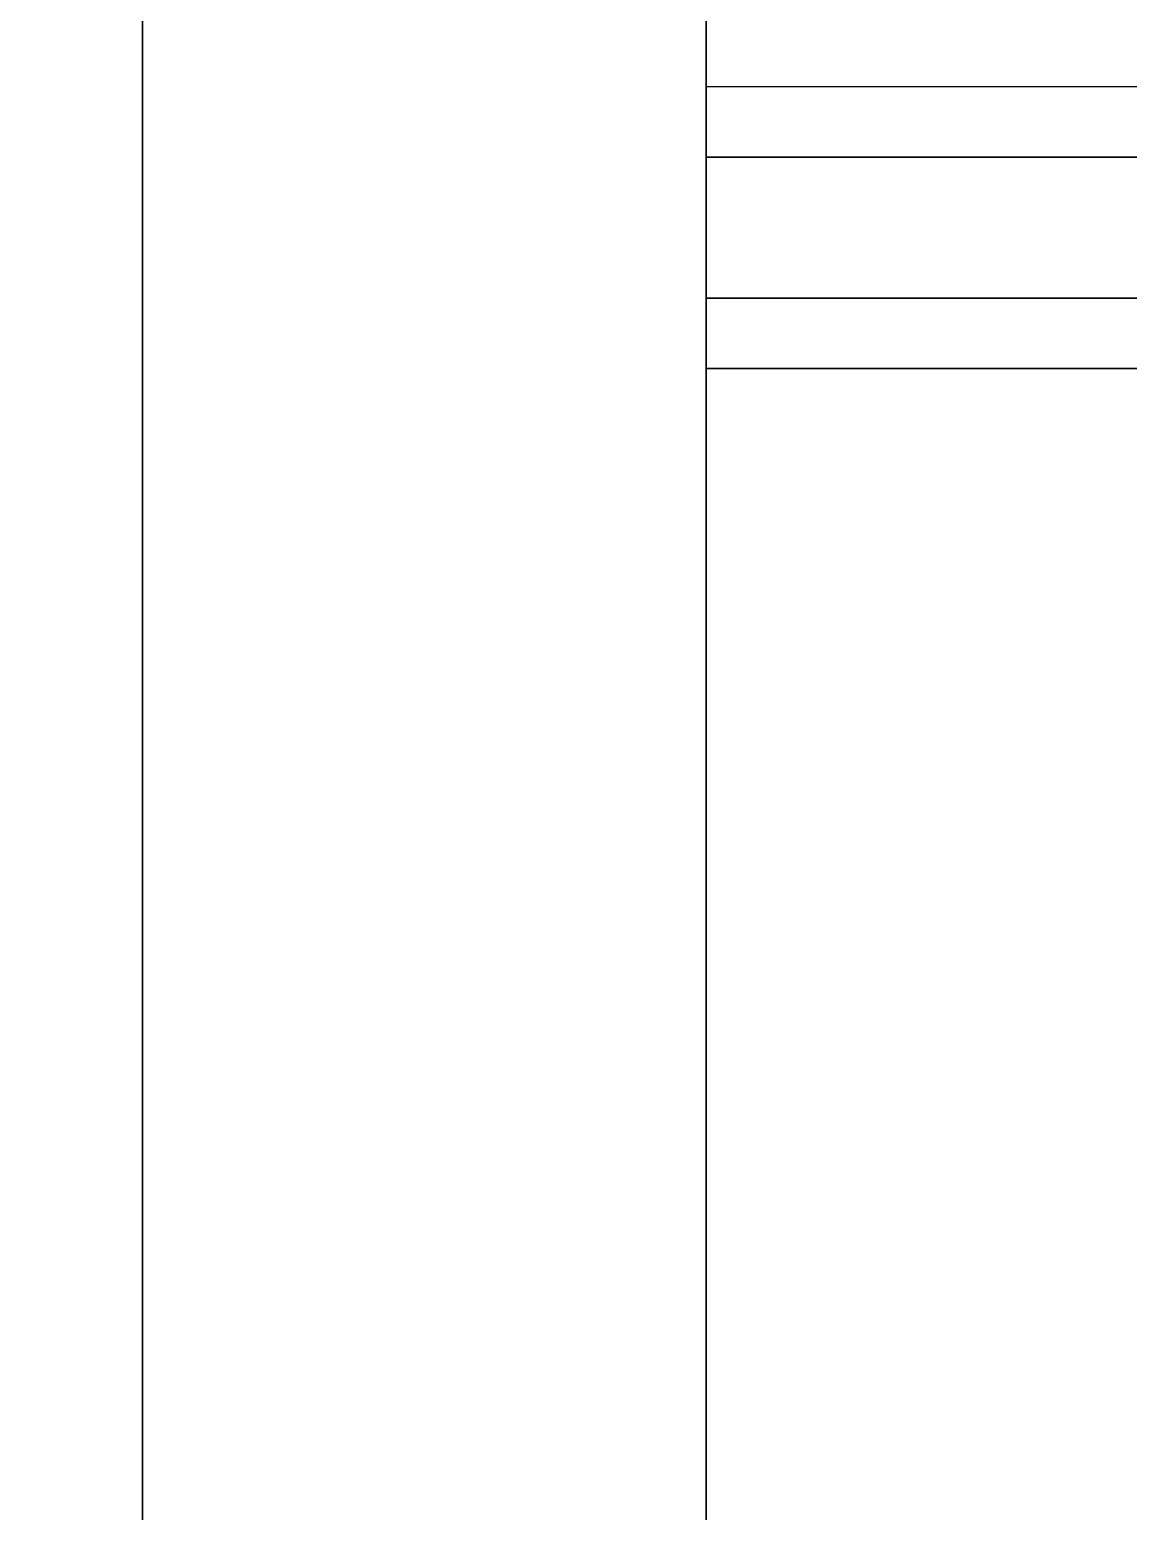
# Model space of a CAD drawing. Extents: x 0 to 5228, y -2725 to 0.
# Drawn here: x 2297.5 to 2316.99, y -1894.77 to -1868.49 of the extents above; entities that cross this region are included whole.
import ezdxf

# ---------------------------------------------------------------- set-up
doc = ezdxf.new("R2010")
doc.units = 0
for name, color, linetype in [('LAYER0', 7, 'CONTINUOUS'), ('LAYER1', 7, 'CONTINUOUS'), ('LAYER131', 7, 'CONTINUOUS'), ('LAYER143', 254, 'CONTINUOUS'), ('LAYER2', 251, 'CONTINUOUS'), ('LAYER394', 7, 'CONTINUOUS'), ('LAYER4', 251, 'CONTINUOUS'), ('LAYER449', 7, 'CONTINUOUS'), ('LAYER847', 7, 'CONTINUOUS'), ('LAYER849', 251, 'CONTINUOUS')]:
    doc.layers.add(name, color=color, linetype=linetype)

msp = doc.modelspace()

# ---------------------------------------------------------------- linework, layer by layer
at = {"layer": 'LAYER0', "invisible_edges": 1}
for points in [[(5227.5, 0), (0, -2725.14), (0, 0), (5227.5, 0)], [(5227.5, -2725.14, 5), (0, 0, 5), (0, -2725.14, 5), (5227.5, -2725.14, 5)], [(0, 0, 5), (5227.5, -2725.14, 5), (5227.5, 0, 5), (0, 0, 5)], [(0, -2725.14), (5227.5, 0), (5227.5, -2725.14), (0, -2725.14)]]:
    msp.add_3dface(points, dxfattribs=at)
at = {"layer": 'LAYER131', "invisible_edges": 1}
for points in [[(2317.5, -2165, 1575), (2299.5, -1815, 1575), (2317.5, -1815, 1575), (2317.5, -2165, 1575)], [(2299.5, -1815, 1575), (2317.5, -2165, 1575), (2299.5, -2165, 1575), (2299.5, -1815, 1575)], [(2299.5, -2165, 2475), (2317.5, -1815, 2475), (2299.5, -1815, 2475), (2299.5, -2165, 2475)], [(2317.5, -1815, 2475), (2299.5, -2165, 2475), (2317.5, -2165, 2475), (2317.5, -1815, 2475)], [(2299.5, -1815, 1575), (2299.5, -2165, 2475), (2299.5, -1815, 2475), (2299.5, -1815, 1575)], [(2299.5, -2165, 2475), (2299.5, -1815, 1575), (2299.5, -2165, 1575), (2299.5, -2165, 2475)]]:
    msp.add_3dface(points, dxfattribs=at)
at = {"layer": 'LAYER143'}
for points in [[(2309.5, -1869.5, 2013.5), (2309.5, -1874.5, 2013.5), (2309.5, -1873.25, 2015.665), (2309.5, -1870.75, 2015.665)], [(2309.5, -1869.5, 2013.5), (2309.5, -1870.75, 2011.335), (2309.5, -1873.25, 2011.335), (2309.5, -1874.5, 2013.5)]]:
    msp.add_3dface(points, dxfattribs=at)
at = {"layer": 'LAYER2', "invisible_edges": 1}
for points in [[(2299.5, -2165, 1550), (2281.5, -1795, 1550), (2299.5, -1795, 1550), (2299.5, -2165, 1550)], [(2281.5, -1795, 1550), (2299.5, -2165, 1550), (2281.5, -2165, 1550), (2281.5, -1795, 1550)], [(2281.5, -2165, 2540), (2299.5, -1795, 2540), (2281.5, -1795, 2540), (2281.5, -2165, 2540)], [(2299.5, -1795, 2540), (2281.5, -2165, 2540), (2299.5, -2165, 2540), (2299.5, -1795, 2540)], [(2299.5, -1795, 2540), (2299.5, -2165, 1550), (2299.5, -1795, 1550), (2299.5, -1795, 2540)], [(2299.5, -2165, 1550), (2299.5, -1795, 2540), (2299.5, -2165, 2540), (2299.5, -2165, 1550)]]:
    msp.add_3dface(points, dxfattribs=at)
at = {"layer": 'LAYER394'}
for points, invisible_edges in [([(3784.5, -1565, 885), (2281.5, -2165, 885), (2281.5, -1565, 885), (3784.5, -1565, 885)], 3), ([(2281.5, -2165, 885), (3784.5, -1565, 885), (3784.5, -2165, 885), (2281.5, -2165, 885)], 1), ([(2281.5, -1565, 940), (2281.5, -2165, 940), (3784.5, -2165, 940), (2281.5, -1565, 940)], 5), ([(2281.5, -1565, 940), (3784.5, -2165, 940), (3784.5, -1565, 940), (2281.5, -1565, 940)], 1)]:
    msp.add_3dface(points, dxfattribs=dict(at, invisible_edges=invisible_edges))
at = {"layer": 'LAYER4', "invisible_edges": 1}
for points in [[(3054.5, -2165, 1575), (2299.5, -1815, 1575), (2299.5, -2165, 1575), (3054.5, -2165, 1575)], [(2299.5, -1815, 1575), (3054.5, -2165, 1575), (3054.5, -1815, 1575), (2299.5, -1815, 1575)], [(2299.5, -2165, 1557), (2299.5, -1815, 1575), (2299.5, -1815, 1557), (2299.5, -2165, 1557)], [(2299.5, -1815, 1575), (2299.5, -2165, 1557), (2299.5, -2165, 1575), (2299.5, -1815, 1575)], [(3054.5, -1815, 1557), (2299.5, -2165, 1557), (2299.5, -1815, 1557), (3054.5, -1815, 1557)], [(2299.5, -2165, 1557), (3054.5, -1815, 1557), (3054.5, -2165, 1557), (2299.5, -2165, 1557)]]:
    msp.add_3dface(points, dxfattribs=at)
at = {"layer": 'LAYER449', "invisible_edges": 1}
for points in [[(2327.5, -2165, 155), (2309.5, -1595, 155), (2327.5, -1595, 155), (2327.5, -2165, 155)], [(2309.5, -1595, 155), (2327.5, -2165, 155), (2309.5, -2165, 155), (2309.5, -1595, 155)], [(2309.5, -2165, 885), (2327.5, -1595, 885), (2309.5, -1595, 885), (2309.5, -2165, 885)], [(2327.5, -1595, 885), (2309.5, -2165, 885), (2327.5, -2165, 885), (2327.5, -1595, 885)], [(2309.5, -1595, 155), (2309.5, -2165, 885), (2309.5, -1595, 885), (2309.5, -1595, 155)], [(2309.5, -2165, 885), (2309.5, -1595, 155), (2309.5, -2165, 155), (2309.5, -2165, 885)]]:
    msp.add_3dface(points, dxfattribs=at)
at = {"layer": 'LAYER847'}
for points, invisible_edges in [([(3784.5, -2165, 5), (2085.5, -1897, 5), (2324.5, -1615, 5), (3784.5, -2165, 5)], 5), ([(2324.5, -1615, 155), (2085.5, -1897, 5), (2085.5, -1897, 155), (2324.5, -1615, 155)], 1), ([(2085.5, -1897, 5), (2324.5, -1615, 155), (2324.5, -1615, 5), (2085.5, -1897, 5)], 1), ([(2085.5, -1897, 155), (3784.5, -2165, 155), (2324.5, -1615, 155), (2085.5, -1897, 155)], 3)]:
    msp.add_3dface(points, dxfattribs=dict(at, invisible_edges=invisible_edges))
at = {"layer": 'LAYER849', "invisible_edges": 1}
for points in [[(2309.5, -2165, 155), (2291.5, -1575, 155), (2309.5, -1575, 155), (2309.5, -2165, 155)], [(2291.5, -1575, 155), (2309.5, -2165, 155), (2291.5, -2165, 155), (2291.5, -1575, 155)], [(2291.5, -2165, 885), (2309.5, -1575, 885), (2291.5, -1575, 885), (2291.5, -2165, 885)], [(2309.5, -1575, 885), (2291.5, -2165, 885), (2309.5, -2165, 885), (2309.5, -1575, 885)], [(2309.5, -1575, 885), (2309.5, -2165, 155), (2309.5, -1575, 155), (2309.5, -1575, 885)], [(2309.5, -2165, 155), (2309.5, -1575, 885), (2309.5, -2165, 885), (2309.5, -2165, 155)]]:
    msp.add_3dface(points, dxfattribs=at)

# ---------------------------------------------------------------- meshes
at = {"layer": 'LAYER1'}
mesh = msp.add_polymesh((6, 2), dxfattribs=at)
for k, corner in enumerate([(4927.5, -150, 2523), (977.5, -150, 2523), (4927.5, -330, 2523), (4927.5, -150, 2523), (5077.5, -330, 2523), (4927.5, -330, 2523), (5077.5, -2165, 2523), (5077.5, -330, 2523), (2281.5, -2165, 2523), (5077.5, -2165, 2523), (2281.5, -2315, 2523), (5227.5, -2315, 2523)]):
    mesh.set_mesh_vertex(divmod(k, 2), corner)
at = {"layer": 'LAYER143'}
mesh = msp.add_polymesh((2, 6), dxfattribs=dict(at, n_close=True))
for k, corner in enumerate([(2325.5, -1869.5, 2013.5), (2325.5, -1870.75, 2015.665), (2325.5, -1873.25, 2015.665), (2325.5, -1874.5, 2013.5), (2325.5, -1873.25, 2011.335), (2325.5, -1870.75, 2011.335), (2309.5, -1869.5, 2013.5), (2309.5, -1870.75, 2015.665), (2309.5, -1873.25, 2015.665), (2309.5, -1874.5, 2013.5), (2309.5, -1873.25, 2011.335), (2309.5, -1870.75, 2011.335)]):
    mesh.set_mesh_vertex(divmod(k, 6), corner)

doc.saveas('drawing.dxf')
